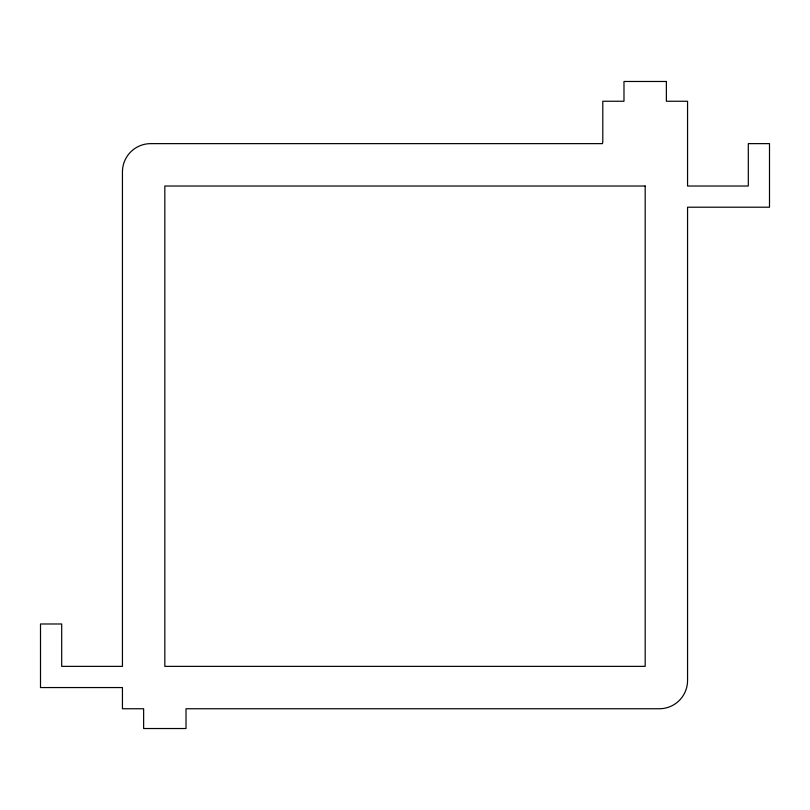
<?xml version="1.0" encoding="UTF-8"?>
<svg xmlns="http://www.w3.org/2000/svg" width="810" height="810" viewBox="0 0 810 810"><rect width="100%" height="100%" fill="white"/><g stroke="black" fill="none" stroke-linecap="round" stroke-linejoin="round"><path stroke-width="1.21" d="M666.367 81.476L623.983 81.476L623.983 101.25L602.792 101.25L602.792 140.565A14.124 14.124 0 0 1 602.458 143.633L150.701 143.633A28.259 28.259 0 0 0 122.442 171.892L122.442 666.367L61.692 666.367L61.692 623.983L40.5 623.983L40.5 687.558L122.442 687.558L122.442 708.75L143.633 708.75L143.633 728.524L186.016 728.524L186.016 708.75L659.299 708.75A28.259 28.259 0 0 0 687.558 680.491L687.558 207.208L769.5 207.208L769.5 143.633L748.308 143.633L748.308 186.016L687.558 186.016L687.558 101.25L666.367 101.25L666.367 81.476M645.175 186.016L164.825 186.016L164.825 666.367L645.175 666.367L645.175 186.016"/></g></svg>
